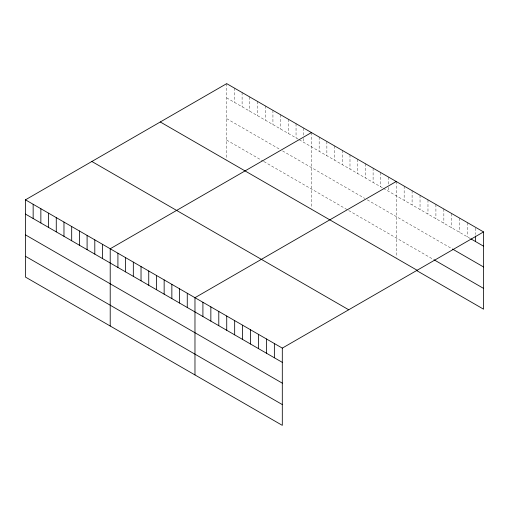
<?xml version="1.0" encoding="UTF-8"?>
<svg xmlns="http://www.w3.org/2000/svg" width="509" height="509" viewBox="0 0 509 509"><rect width="100%" height="100%" fill="white"/><g stroke="black" fill="none" stroke-linecap="round" stroke-linejoin="round"><path stroke-width="0.38" stroke-dasharray="2.54 1.91" d="M226.696 97.881L298.618 139.402M299.26 139.778L382.736 187.974M383.379 188.343L470.316 238.536M226.696 118.673L279.995 149.442M282.565 150.925L364.756 198.383M367.326 199.865L451.795 248.634M226.696 140.096L263.299 161.226M263.942 161.595L348.061 210.16M348.703 210.535L433.267 259.355M475.61 228.134L475.61 234.471M467.669 222.764L467.669 237.009M459.735 218.176L459.735 232.422M451.795 213.595L451.795 227.841M443.854 209.008L443.854 223.26M435.914 204.427L435.914 218.673M427.974 199.84L427.974 214.092M420.04 195.259L420.04 209.504M412.099 190.678L412.099 204.923M404.159 186.09L404.159 200.342M396.218 181.509L396.218 257.217M388.513 177.062L388.513 184.182M388.513 187.35L388.513 191.308M380.808 172.608L380.808 186.86M373.103 168.161L373.103 182.413M365.398 163.713L365.398 177.959M357.693 159.266L357.693 173.512M349.988 154.819L349.988 169.064M342.283 150.365L342.283 164.617M334.572 145.918L334.572 160.163M326.867 141.47L326.867 155.716M319.162 137.023L319.162 151.268M311.457 132.569L311.457 208.283M303.752 128.122L303.752 135.248M303.752 138.416L303.752 142.374M296.047 123.674L296.047 137.92M288.342 119.227L288.342 133.473M280.637 114.779L280.637 129.025M272.932 110.326L272.932 124.578M265.227 105.878L265.227 120.124M257.522 101.431L257.522 115.677M249.811 96.984L249.811 111.229M242.106 92.53L242.106 106.782M234.401 88.082L234.401 102.334M226.696 83.635L226.696 159.342"/><path stroke-width="0.76" d="M25.45 199.827L282.304 348.118L282.304 425.365L25.45 277.074L25.45 199.827L226.696 83.635L483.55 231.926L483.55 309.173L416.731 270.597M311.457 132.569L110.211 248.761L110.211 326.008M396.218 181.509L194.972 297.695L194.972 374.942M282.304 348.118L483.55 231.926M470.978 238.918L483.55 246.178M452.456 249.016L483.55 266.964M433.929 259.736L483.55 288.387M160.284 121.975L417.138 270.273M91.862 161.48L348.716 309.777M25.45 214.073L282.304 362.363M25.45 234.859L282.304 383.156M25.45 256.281L282.304 404.572M475.61 236.049L475.61 241.59M274.364 343.53L274.364 357.782M266.423 338.949L266.423 353.195M258.483 334.368L258.483 348.614M250.549 329.781L250.549 344.033M242.608 325.2L242.608 339.446M234.668 320.613L234.668 334.865M226.728 316.032L226.728 330.277M218.787 311.451L218.787 325.696M210.853 306.863L210.853 321.115M202.913 302.282L202.913 316.528M187.267 293.248L187.267 307.5M179.562 288.8L179.562 303.046M171.857 284.353L171.857 298.598M164.153 279.899L164.153 294.151M156.448 275.452L156.448 289.704M148.743 271.004L148.743 285.25M141.031 266.557L141.031 280.803M133.326 262.11L133.326 276.355M125.621 257.656L125.621 271.908M117.916 253.208L117.916 267.46M102.506 244.314L102.506 258.559M94.801 239.866L94.801 254.112M87.096 235.412L87.096 249.664M79.391 230.965L79.391 245.211M71.686 226.518L71.686 240.763M63.975 222.07L63.975 236.316M56.27 217.617L56.27 231.869M48.565 213.169L48.565 227.421M40.86 208.722L40.86 222.967M33.155 204.274L33.155 218.52"/></g></svg>
